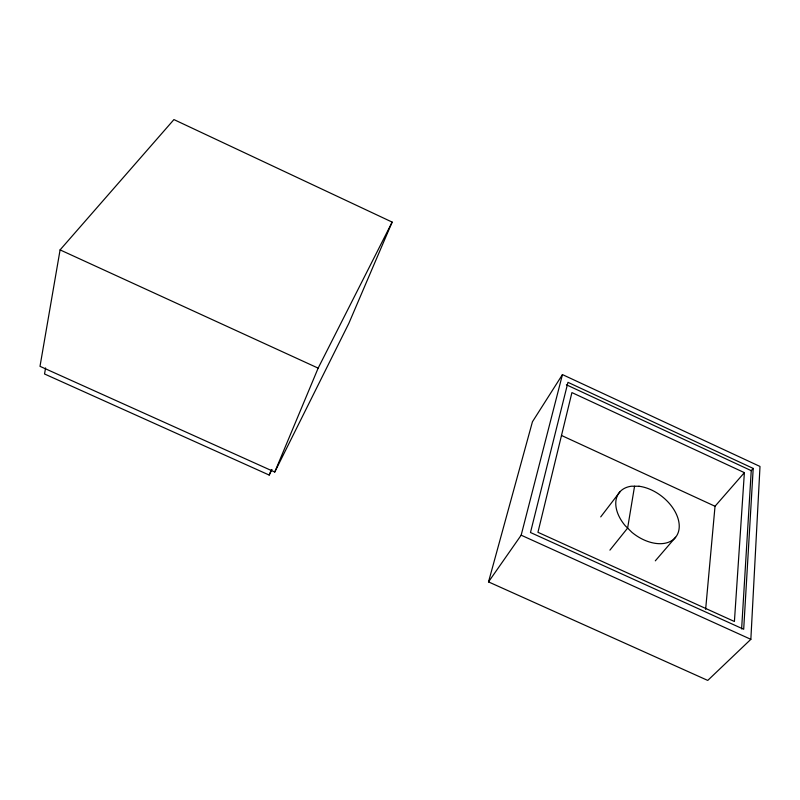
<?xml version="1.0" encoding="UTF-8"?>
<svg xmlns="http://www.w3.org/2000/svg" width="800" height="800" viewBox="0 0 800 800"><rect width="100%" height="100%" fill="white"/><g stroke="black" fill="none" stroke-linecap="round" stroke-linejoin="round"><path stroke-width="1.2" d="M750.85 639.33L760 466.46L562.45 374.59L532.44 421.77L488.52 581.9L707.75 680.42L750.85 639.33L521.17 535.19L488.52 581.9M753.2 468.42L743.69 629.27L530.48 532.51L567.96 382.33L753.2 468.42L751.24 470.65L741.62 628.95M744.38 472.64L734.41 621.5L537.95 532.3L571.92 392.59L744.38 472.64L715.03 506.26L705.64 609.34M634.56 486.22L627.62 528.08L609.91 550.14M60.09 249.89L40 366.33L274.76 472.04L348.85 323.35L392.16 222.1L173.93 119.58L60.09 249.89L318.15 368.13L392.16 222.1M45.6 367.92L44.53 373.98L269.19 475.06L271.99 469.49M521.17 535.19L562.45 374.59M269.19 475.06L271.44 469.62M274.76 472.04L318.15 368.13M600.72 516.89L620.05 491.68M655.31 560.84L675.6 537.25M561.48 435.46L715.03 506.26M566.38 384.78L751.24 470.65M639.02 486.25L631.52 486.2A35.94 23.4 38.2 0 0 625.23 525.72L631.98 532.39A35.94 23.4 38.2 0 0 679.01 529.33A35.94 23.4 38.2 0 0 639.02 486.25"/></g></svg>
